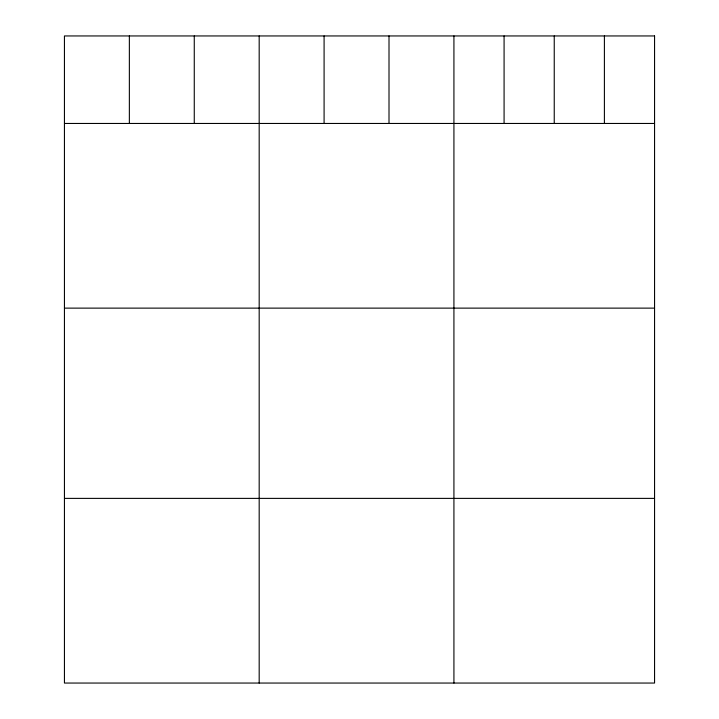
<?xml version="1.0" encoding="UTF-8"?>
<svg xmlns="http://www.w3.org/2000/svg" width="719" height="719" viewBox="0 0 719 719"><rect width="100%" height="100%" fill="white"/><g stroke="black" fill="none" stroke-linecap="round" stroke-linejoin="round"><path stroke-width="1.08" d="M64.44 123.461L654.56 123.461M64.44 308.127L654.56 308.127M64.44 498.384L654.56 498.384M604.4 35.95L604.4 123.461M554.241 35.95L554.241 123.461M504.082 35.95L504.082 123.461M453.923 35.95L453.923 683.05M389.006 35.95L389.006 123.461M324.089 35.95L324.089 123.461M259.182 35.95L259.182 683.05M194.265 35.95L194.265 123.461M129.357 35.95L129.357 123.461M654.56 35.95L64.44 35.95L64.44 683.05L654.56 683.05L654.56 35.95"/></g></svg>
